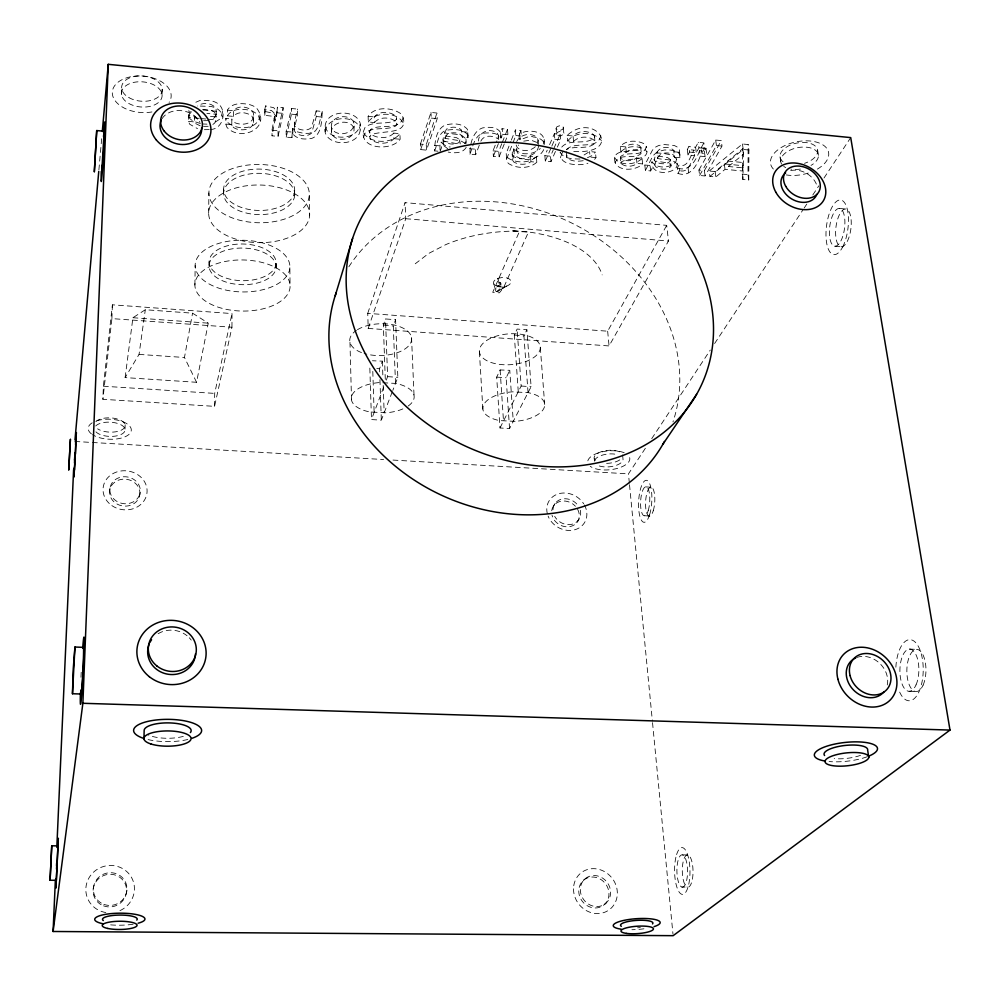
<?xml version="1.0" encoding="UTF-8"?>
<svg xmlns="http://www.w3.org/2000/svg" width="1000" height="1000" viewBox="0 0 1000 1000"><rect width="100%" height="100%" fill="white"/><g stroke="black" fill="none" stroke-linecap="round" stroke-linejoin="round"><path stroke-width="0.75" stroke-dasharray="5 3.75" d="M231.788 124.625L231.812 118.975L225.825 118.4L225.787 124.062L226.887 127.25C240.175 142.175 271.962 128.438 256.762 108.3A15.575 9.613 2 0 0 248.512 104.375C241.262 102.963 231.625 103 227.375 110.162L227.35 115.838L233.388 116.412C237.7 111 246.762 112.1 251.75 115.975L253.512 118.9L253.575 122.438L252.1 125.875C248.45 130.113 242.338 130.412 237.25 129.188A8.475 5.188 2 0 1 231.788 124.625L225.787 124.062M231.962 327.238L232.013 313.575L112.4 304.812L103.375 386.213L102.888 399.3L214.562 406.35L231.962 327.238L111.9 318.612L102.888 399.3M233.388 116.412L233.412 110.738C237.7 105.312 246.775 106.412 251.737 110.3L253.5 113.238L253.575 122.438M748.75 180.025L748 174.638L748.15 144.537L742.475 143.988L709.212 171.012L709.9 176.412L715.825 176.962L725.025 169.35L743.088 171.038L742.85 179.475L748.75 180.025L748.913 150.013L748.15 144.537M210.387 129.512C222.537 129.275 226.95 112.688 219.375 104.738A15.35 9.463 3 0 0 211.075 100.787L200.338 100.337L192.438 103.7M223.612 193.325L223.637 189.125M459.938 139.787L458.913 142.613C453.95 145.137 446.325 144.55 443 139.725L443.663 135.662L456.463 137.613L459.938 139.787L460.175 143.938M212.862 124.462L214.662 123.075L215.938 120.162L216.038 114.288L206.912 113.425M210.487 116.388L216.5 116.95L216.038 108.488C212.162 102.837 202.85 101.888 197.587 106.013M214.562 406.35L214.675 393.4L232.013 313.575M208.663 213.188L208.888 192.925M209.062 265.887L209.1 261.85M194.9 285.038L195.175 265.562M200.225 125.825L195.538 123.525L194.513 121.938L194.6 116.275L188.512 115.7L188.425 121.375L189.7 124.25L197.512 128.637M199.225 118.375L188.562 117.375L188.888 110.225M447.7 148.725L443.3 145.275L443.963 141.225L459.113 144.113M162.037 94.4L162.188 88.575M743.2 167.887L742.463 162.463L742.825 148.688L727.725 161.075L728.438 166.5L743.2 167.887L743.575 154.15L742.825 148.688M742.85 179.475L742.35 165.625L724.312 163.925L715.138 171.562L709.212 171.012M125.025 429.075L125.15 424.8M111.9 318.612L112.4 304.812M121.538 94.675L121.75 88.85M465.637 143.537L460.712 140.85L444.975 138.363L444.663 132.8C451.4 134.675 461.337 132.775 465.975 139.137L465.863 141.812L464.663 143.525M583.2 160.7C577.75 161.525 570.638 161.838 566.8 157.188L566.9 155.162M331.413 127.713C329.412 113 357.925 112.825 353.988 128.3C355.387 140.162 335.588 143.387 331.55 133.325L331.413 127.713C335.438 137.812 355.262 134.562 353.825 122.688M331.55 133.325C329.913 121.325 350.075 118.075 353.988 128.3M222.712 111.325L220.512 118.663L213.562 123.175M544.175 139.45L544.625 144.975C544.012 139.537 538 137.325 533.237 136.975C527.85 133.713 517 145.5 519.45 134.137C527.35 128.363 548.075 130.812 543.263 144.1M259.988 114.8C259.1 130.425 235.438 130.875 226.912 121.613L225.825 118.4M98.9 169.862L101.788 137.262M620.363 158.012L620.475 156.662C627.312 150.425 644.188 158.188 646.263 146.287L644.575 144.012C637.263 140.075 626.163 139.725 620.337 146.412L620.9 151.9L626.325 152.413C629.825 148.763 635.975 149.213 640.25 151.175L641.062 153.663C633.975 159.887 619.35 152.262 615.112 162.7C619.263 171.925 636.263 170.538 642.625 163.912L642.025 158.463L636.425 157.938C632.275 161.688 624.475 161.688 620.363 158.012L620.925 163.475C625.05 167.138 632.85 167.138 637 163.4L642.625 163.912M620.925 163.475L621.038 162.138C628.862 156.537 651.7 163.038 646.263 146.287M573.763 151.5C625.35 154.438 594.663 110.363 567.125 135.425L567.625 140.963L573.562 141.525L573.062 136C578.162 130.275 589.475 130.05 594.587 135.738L594.388 137.787C585.288 146.062 568.075 137.213 560.55 148.65M594.587 135.738L594.925 143.312C587.425 150.1 575.35 145.35 566.475 149.438M512.1 154.588L513.375 156.512C518.45 159.475 525.65 159.762 530.525 156.213L536.388 156.75L536.825 162.237L530.95 161.7C526.062 165.238 518.862 164.963 513.775 162L512.5 160.075C512.125 150.475 511.075 146.163 520.25 153.125C527.15 154.738 535.075 153.537 540.312 148.488M512.5 160.075L514.138 154.4L513.725 148.887M620.337 146.412L625.75 146.925C629.237 143.262 635.388 143.713 639.663 145.675L640.462 148.175C632.925 154.262 610.962 146.463 615.112 162.7M556.05 128.625L556.812 126.862L559.325 125.8L563.1 126.7L563.95 133.988L560.75 135.887L557 135L556.05 128.625L557.475 130.062L560.275 130.338L562.8 129.275L563.575 127.513M556.525 134.188L557.288 132.425L559.812 131.375L562.612 131.637L564.062 133.075M363.188 132.062L365.125 127.212C373.888 120.538 386.125 125.213 395.513 120.363L396.562 118.825L396.438 116.7C391 111.263 379.288 110.55 374.312 116.95L374.513 122.575L368.312 121.988L368.125 116.363C374.975 105.775 392.725 107.287 401.725 114.362C411.962 136.2 381.737 129.45 370.925 135.013L369.837 136.713L370.062 138.812C376.175 144.375 388.225 144.975 394.012 138.675L393.787 133.1L399.913 133.675L400.15 139.25C392.212 150.838 361.35 150 363.188 132.062C369.162 143.95 392.188 144.325 399.913 133.675M363.363 137.65L365.3 132.812C374.087 126.15 386.337 130.812 395.75 125.975L396.8 124.438L396.562 118.825M109.675 490.475L109.987 488.088M125.113 377.6L132.925 317.725L145.312 309.738L192.55 313.175L208.275 323.15L196.562 382.287L125.113 377.6L139.05 354.4L145.312 309.738M325.15 126.125C326.737 107.225 364.75 109.2 360.238 129.875C358.288 148.412 320.825 146.588 325.15 126.125C328.15 141.725 358.425 140.55 360.062 124.275M325.275 131.738C326.55 115.213 357.575 114.05 360.238 129.875M444.975 138.363L446.825 134.688C451.2 131.938 458.013 132.025 461.887 135.638L462.312 137.162L467.925 137.7L467.463 129.4C462.3 123.075 452.575 123.112 445.262 125.087C436.012 129.025 434.775 142.2 434.575 150.887L438.713 151.275M467.925 137.7L467.775 130.725M496.838 291.712L504.725 286.65C498.963 291.812 492.762 294.675 497.038 286.075L498.713 285.912L500.575 283.875L497.75 278.312M403.175 117.75C398.975 131.263 380.337 123.188 370.725 129.425L369.65 131.125L369.837 136.713M498.025 138.05L498.413 135.4L497.312 133.188C490.325 127.625 478.862 131.438 478.4 141.05M188.562 117.375L190.637 111.237M139.812 494.7A15.213 13.462 7.7 0 0 118.787 480.05A15.213 13.462 7.7 0 0 115.612 503.15A15.213 13.462 7.7 0 0 139.812 494.7L140.2 492.325A15.25 13.487 7.7 0 0 119.113 477.65A15.25 13.487 7.7 0 0 115.938 500.788A15.25 13.487 7.7 0 0 140.2 492.325M216.038 114.288L214.713 117.413L212.025 119.513M670.55 159.625L670.3 161.062C666.6 165.125 659.575 164.15 655.312 161.488L654.137 159.588L655.438 155.675L667.537 157.537L670.55 159.625L670.938 166.5C667.225 170.55 660.2 169.587 655.925 166.938L654.75 165.037L654.137 159.588M538.538 145.75C537.987 155.438 524.3 159.175 517.663 153.1L516.525 150.375L518.475 145.013M196.562 382.287L184.462 357.488L192.55 313.175M654.75 165.037L656.062 161.137L668.175 162.987L671.188 165.075M93.225 888.775L93.525 887.237M537.413 143.55L538.088 140.213L537.062 137.463C531.15 132.1 520.062 134.262 516.7 141.588M264.762 109.65L265.538 105.925L273.688 107.688L276.413 110.938L276.588 116.613L277.375 107.15L283.137 107.7L283.188 113.375L278.062 136.375L272.038 135.812L272 130.2L275.012 113.737L271.388 110.45L264.762 109.65L264.788 115.325L271.413 116.112L275.062 119.4L272.038 135.812M676.5 159L675.962 161.575C670.7 168.312 657.062 169.275 652.087 161.812C650.525 174.887 670.875 175.05 676.612 167.013C681.4 154.1 665.1 153.613 656.875 152.912L657.487 158.387C663.562 160.263 673.35 158.162 677.15 164.45M264.788 115.325L265.538 105.925M276.588 116.613L277.375 107.15M278.062 136.375L278.012 130.762L283.137 107.7M292.8 128.325L292.875 133.938L291.863 137.65L286.212 137.125L286.15 131.525L291.413 108.5L297.5 109.087L297.575 114.75L294.438 128.162L294.475 130.875L295.95 133.125C300.425 136.075 307.488 137.012 311.663 133.062L316.325 116.525L316.212 110.875L322.275 111.463C321.613 120.463 322.013 134.913 311.663 138.425C305.375 139.55 297.113 139.562 292.875 133.938L292.663 128.312L296.75 131.713L303.675 133.375L309.2 133.325L315.425 130.95L318.55 126.225L322.275 111.463M286.212 137.125L291.475 114.162L291.413 108.5M291.863 137.65L292.663 128.312M316.212 110.875L311.562 127.45C307.413 131.412 300.338 130.475 295.875 127.513L294.4 125.262L294.363 122.537L297.5 109.087M536.825 162.237C529.513 168.912 517.1 168.787 508.862 163.762A12.938 7.688 -5.2 0 1 506.6 159.025L506.2 153.525L510.75 141.537M126.45 892.3L126.838 890.788M506.6 159.025L515.812 135.538L515.4 129.975L520.938 130.5L521.35 136.062L519.875 139.688M656.875 152.912C659.2 146.425 669.275 145.9 673.675 150.287L674.488 157.225L679.837 157.725L679.5 149.637L677.75 147.287L674.3 145.488L663.725 144.488L658.688 145.512L654.775 147.487L652.375 150.275L644.8 165L645.4 170.438L650.65 170.925L652.7 167.262M679.837 157.725L679.5 149.637M420.425 144.062L430.975 112.45L436.925 113.025L437.225 118.65L426.525 150.137L420.688 149.6L420.425 144.062L426.25 144.6L436.925 113.025M420.688 149.6L431.262 118.075L430.975 112.45M367.738 313.363L405.062 202.65L666.7 225.35L668.475 241.038L609.062 345.938L368.212 328.425L367.738 313.363L607.663 331.2L666.7 225.35M368.212 328.425L405.75 218.7L405.062 202.65M434.575 150.887C437.875 143.675 437.762 131.15 447.962 130.013C454.688 129.162 463.275 129.075 467.8 134.975L468.125 136.3M440.012 150.013C439.588 134.375 442.4 147.625 450.238 146.95M444.663 132.8L446.512 129.1C450.887 126.35 457.7 126.438 461.55 130.062L462.312 137.162M440.087 151.4L441.562 147.587L441.125 142.037M385.288 379.387L383.35 325.025L385.5 318.95L395.588 319.7L397.837 377.325L392.8 390.412M395.5 383.4L393.3 326L395.588 319.7M379.663 371.887L379.562 368.762L382.35 361.15L372.45 360.75M479.275 145.238L475.688 154.7L469.925 154.162C469.8 144.963 472.5 131.25 482.6 127.912C488.525 126.912 496.838 126.512 500.475 132.325C500.35 145.262 503.387 132.287 502.038 128.688L507.525 129.213L507.925 134.787L504.8 142.625M469.925 154.162C473.088 146.35 474.675 133.625 485.375 133C490.675 132.838 497.812 132.613 500.863 137.887M392.262 391.812L381.325 420.175L371.475 419.562L384.862 383.913M386.275 380.15L387.6 376.637L385.5 318.95M475.688 154.7L475.337 149.188L476.362 146.475M504.275 143.938L499.125 156.875L493.387 156.337L493.025 150.838L496.912 140.887M501 137.9L500.6 132.338L502.038 128.688M493.387 156.337L498.413 143.588M499.125 156.875L498.75 151.363L501.788 143.675M502.312 142.363L507.525 129.213M511.325 140.087L515.4 129.975M520.938 130.5L519.45 134.137L519.975 139.7M253.575 116.788L252.087 120.225C248.45 124.475 242.35 124.787 237.262 123.55A8.462 5.2 2 0 1 231.812 118.975M555.45 151.475L550.962 161.675L545.3 161.15L544.85 155.675L547.225 150.175M549.6 144.688L554.362 133.713L560.112 134.262L560.588 139.8L557.175 147.562M545.3 161.15L551.263 147.463M551.85 146.1L554.837 139.25L554.362 133.713M550.962 161.675L550.513 156.2L553.25 149.938M553.837 148.575L560.112 134.262M518.275 391.75L514.288 335L517.112 329.062L526.912 329.787L531.1 386.7L509.562 428.575L499.988 427.975L496.688 377.125L500.125 369.95L509.775 370.325L513.263 421.388M528.05 392.638L523.925 335.95L526.912 329.787M509.562 428.575L506.138 377.775L509.775 370.325M499.988 427.975L521.163 386.037L517.112 329.062M368.312 121.988C375.275 111.2 397.863 111.688 403.425 123.362M645.4 170.438L652.987 155.762L657.163 151.888L664.362 149.975L670.163 150.025L674.95 150.975L678.413 152.762L680.163 155.113M650.65 170.925L650.05 165.487L651.963 161.8M657.487 158.387C659.85 151.912 669.9 151.387 674.325 155.75L674.488 157.225M705.975 148.25L706.663 153.713L701.862 153.262L701.175 147.787L705.975 148.25L704.362 151.137L699.575 150.688L700.263 156.15C696.8 165.75 689.938 177.775 677.962 173.438L677.325 168.012L678.875 165.138C688.225 168.287 690.25 155.7 694.013 150.15L687.3 149.512L687.962 154.975L694.7 155.625L694.013 150.15M687.3 149.512L688.875 146.6L695.6 147.25L698.288 142.325L703.888 142.863L704.575 148.35L701.862 153.262M543.713 149.613C538.925 160.075 521.862 162.975 514.263 154.412L513.862 148.9M677.962 173.438L679.525 170.562L678.875 165.138M687.962 154.975L689.538 152.088L688.875 146.6M694.7 155.625C690.913 161.175 688.863 173.713 679.525 170.562M689.538 152.088L696.287 152.725L698.975 147.812L698.288 142.325M699.575 150.688C696.125 160.275 689.312 172.375 677.325 168.012M701.175 147.787L703.888 142.863M700.263 156.15L705.062 156.6L706.663 153.713M698.938 170.05L715.7 140.037L721.287 140.588L722.013 146.075L705.088 175.975L699.613 175.463L698.938 170.05L704.4 170.562L721.287 140.588M699.613 175.463L716.425 145.538L715.7 140.037M553.675 505.763L555.025 503.537M480.812 141.188C483.6 134.863 492.85 135.15 497.7 138.75M577.312 521.975L578.713 519.775M629.362 483.188L628.462 473.862L645.688 447.788M651.725 438.663L710.3 350.037M714.613 343.525L803.337 209.288M804.2 207.987L806.787 204.075M812.812 194.95L818.838 185.825M824.013 178L850.713 137.6M567.625 140.963C575.025 131.387 594.087 130.887 601.388 140.588M466.2 147.35C462.725 153.525 454.288 153.287 448.2 152.075M227.35 115.838C231.625 108.675 241.25 108.663 248.512 110.062A15.6 9.588 1.9 0 1 256.788 113.975L258.512 115.938L260.012 120.463M563.088 151.412C553.962 164.762 579.712 166.588 587.925 163.225M584.087 154.987L589.575 151.562L595.438 152.113L592.312 155.425L587.413 157.75M594.625 159.362L595.975 157.6L595.438 152.113M566.425 149.675C575.062 140.2 598.35 151.188 600.85 135.062M374.513 122.575C379.513 116.2 391.213 116.888 396.675 122.325L396.8 124.438M393.787 133.1C388.025 139.412 375.962 138.8 369.875 133.225L369.65 131.125M620.9 151.9C626.75 145.238 637.85 145.588 645.175 149.512L646.875 151.775M573.562 141.525C578.688 135.825 589.987 135.6 595.112 141.263M642.025 158.463C635.7 165.113 618.675 166.475 614.562 157.238M583.4 880.387L584.95 878.925M536.388 156.75C529.1 163.438 516.688 163.312 508.462 158.287A12.912 7.7 -5.2 0 1 506.2 153.525M604.425 904.525L606.038 903.112M728.438 166.5L743.575 154.15M709.9 176.412L743.225 149.462L748.913 150.013M415.238 263.775L428.7 253.438L445.812 244.6A105.275 56.2 -4.3 0 1 510.575 231.188L528.488 232A111.788 59.6 -4.1 0 1 602.15 274.875M535.35 146.713C530.6 151.15 522.238 152.062 517.25 147.587L516.112 144.863L516.525 150.375M506.812 286.05L497.475 291.275C501.188 288.337 503.65 277.438 495.8 285.312L503.713 287.438L528.488 232L511.15 230.538L519.45 231.462L492.725 292.312L499.4 292.838L503.713 287.438L502.625 287.475M496.575 287.013L498.713 285.912M523.737 141.15L530.938 140.1L536.65 142.35M497.7 278.438L502.088 277.512A8.8 4.725 -4.3 0 1 510.588 283.312A8.8 4.725 -4.3 0 1 496.788 286.225A8.8 4.725 -4.3 0 1 497.7 278.438L499.275 282.987L500.575 283.875M200.263 106.05L211.012 106.487A15.375 9.438 2.9 0 1 219.338 110.425L221.088 112.413L222.662 117M209.237 129.613L204.375 129.688M580.087 159.012C573.3 158.912 563.888 159.125 560.15 152.35L560.625 157.838M202.65 109.362L210.925 110.15L214.05 111.838L215.987 114.175L216.5 116.95M203.575 120.712L208.212 120.65M203.5 126.363L208.15 126.3M383.35 325.025L393.3 326M514.288 335L523.925 335.95M681.862 887.062A16.163 5.325 89.3 0 0 687.013 864.388A16.163 5.325 89.3 0 0 677.812 861.5A16.163 5.325 89.3 0 0 681.862 887.062L687.3 887.125A16.15 5.362 89.2 0 0 692.475 864.475A16.15 5.362 89.2 0 0 683.2 861.575A16.15 5.362 89.2 0 0 687.3 887.125M265.562 111.6L273.725 113.362L276.45 116.6M682.513 854.875L687.938 854.963M909.1 691.3L916.112 691.55M909.463 649.087L916.462 649.375M203.175 124L206.988 124.15M644.837 515.75L649.825 516.025M645.475 486.875L650.462 487.163M74.85 441.463L383.625 459.525M392.987 460.075L628.462 473.862M103.375 386.213L214.675 393.4M376.788 368.575L379.562 368.762M496.688 377.125L506.138 377.775M139.05 354.4L184.462 357.488M387.6 376.637L397.837 377.325M521.163 386.037L531.1 386.7M132.925 317.725L208.275 323.15M405.75 218.7L668.475 241.038M834.837 246.2L841.125 246.75M839.3 208.438L845.612 209M200.75 118.525L206.838 119.1M208.363 119.237L215.975 119.95M394.012 138.675L400.15 139.25M595.975 157.6L590.087 157.05L589.575 151.562M188.425 121.375L194.513 121.938M272 130.2L278.012 130.762M286.15 131.525L291.8 132.05M434.288 145.35L439.787 145.863M469.575 148.65L475.337 149.188M493.025 150.838L498.75 151.363M544.85 155.675L550.513 156.2M644.8 165L650.05 165.487M742.125 174.088L748 174.638M698.975 147.812L704.575 148.35M368.125 116.363L374.312 116.95M567.125 135.425L573.062 136M277.425 112.825L283.188 113.375M291.475 114.162L297.575 114.75M316.325 116.525L322.4 117.112M502.425 134.262L507.925 134.787M515.812 135.538L521.35 136.062M554.837 139.25L560.588 139.8M461.975 131.6L467.587 132.125M679.188 152.262L673.838 151.75L673.675 150.287M227.375 110.162L233.412 110.738M203.05 110L216.55 111.275M727.725 161.075L742.463 162.463M188.663 111.7L191.7 111.988M431.262 118.075L437.225 118.65M716.425 145.538L722.013 146.075M200.387 123.5L192.987 121.1L189.8 118.588L188.512 115.7M197.587 119.188L194.6 116.275M493.85 284.025L495.637 290.363M817.7 150.7L818.425 155.312M780.025 156.825L780.7 161.425M742.475 143.988L743.225 149.462M742.638 148.663L743.388 154.137M742.35 165.625L743.088 171.038M724.312 163.925L725.025 169.35M715.138 171.562L715.825 176.962M704.362 151.137L705.062 156.6M704.4 170.562L705.088 175.975M695.6 147.25L696.287 152.725M688.05 167.838L688.713 173.25M640.625 146.838L641.225 152.325M636.425 157.938L637 163.4M625.75 146.925L626.325 152.413M629.513 484.738L652.375 721.087M652.525 722.65L672.975 934.125M622.6 454.9L622.95 458.512A14.363 6.438 -5.4 0 1 614.288 465.95A14.363 6.438 -5.4 0 1 597.487 465.238M607.663 331.2L609.062 345.938M594.263 458.787L594.475 461.188M566.325 151.7L566.8 157.188M538.088 140.213L538.425 144.362M530.525 156.213L530.95 161.7M540.288 347.125A30.55 15.438 -4.2 0 1 495.4 363.675A30.55 15.438 -4.2 0 1 493.775 336.987A30.55 15.438 -4.2 0 1 540.288 347.125L544.688 404.462M498.413 135.4L498.7 139.562M500.125 369.95L503.488 421.037M479.387 351.85L482.863 409.15M465.975 139.137L466.225 143.3M443 139.725L443.3 145.275M426.25 144.6L426.525 150.137M411.538 337.475L414.038 395.513M382.35 361.15L382.938 377.863M383.2 385.462L384.162 412.825M379.938 379.675L381.325 420.175M372.8 371.4L374.137 412.463M369.837 368.1L371.475 419.562M349.975 342.287L351.525 400.3M309.275 195.688A50.237 29.15 1.1 0 1 231.912 217.775A50.237 29.15 1.1 0 1 236.137 167.4A50.237 29.15 1.1 0 1 309.275 195.688L309.613 215.85A50.512 28.825 1 0 1 231.812 237.75A50.512 28.825 1 0 1 236.075 187.925A50.512 28.825 1 0 1 309.613 215.85M294.363 122.537L294.475 130.875M294.65 191.1A35.525 20.675 1.1 0 1 240.125 206.988A35.525 20.675 1.1 0 1 242.7 171.225A35.525 20.675 1.1 0 1 294.65 191.1L294.7 195.287A35.562 20.638 1.1 0 1 240.125 211.137A35.562 20.638 1.1 0 1 242.688 175.463A35.562 20.638 1.1 0 1 294.7 195.287M289.862 267.762A47.375 25.85 1.1 0 1 217.25 287.613A47.375 25.85 1.1 0 1 220.487 242.9A47.375 25.85 1.1 0 1 289.862 267.762L290.075 287.125A47.613 25.55 1 0 1 217.087 306.8A47.613 25.55 1 0 1 220.35 262.613A47.613 25.55 1 0 1 290.075 287.125M275.087 116.013L275.138 121.662M276.075 263.425A33.5 18.35 1.1 0 1 224.9 277.688A33.5 18.35 1.1 0 1 226.812 245.95A33.5 18.35 1.1 0 1 276.075 263.425L276.112 267.438A33.537 18.3 1.1 0 1 224.875 281.675A33.537 18.3 1.1 0 1 226.8 250.012A33.537 18.3 1.1 0 1 276.112 267.438M80.975 677.25A33.875 0.95 -87.1 0 1 81.25 671.475M584.375 504.913A20.8 17.913 31.4 0 1 575.288 529.612A20.8 17.913 31.4 0 1 548.1 516.087M547.325 513.663A20.8 17.913 31.4 0 1 558.962 493.675A20.8 17.913 31.4 0 1 583.713 503.8M105.825 912.537A24.388 23.613 -18.4 0 1 88.912 878.012A24.388 23.613 -18.4 0 1 128.225 872.987A24.388 23.613 -18.4 0 1 119.612 910.775M895.863 667.2A30.55 13.725 -89.2 0 1 914.712 641.675A30.55 13.725 -89.2 0 1 920.387 688.213A30.55 13.725 -89.2 0 1 898.562 689.312M348.85 266.788A180.575 150.875 25.5 0 1 569.575 222A180.575 150.875 25.5 0 1 672.962 421.925M781.612 164.1A19.137 10.775 -11.3 0 1 791.712 149.4A19.137 10.775 -11.3 0 1 815.763 150.475A19.137 10.775 -11.3 0 1 811 165.413M800.413 169.062A19.137 10.775 -11.3 0 1 790.938 169.15M785.75 167.587A19.137 10.775 -11.3 0 1 783.725 166.375M594.538 460.712A14.363 6.438 -5.4 0 1 603.188 454.888A14.363 6.438 -5.4 0 1 617.45 454.637M95.7 425.975A15.35 7.113 2.5 0 1 119.288 424.025A15.35 7.113 2.5 0 1 118.912 435.312A15.35 7.113 2.5 0 1 95.512 431.425M96.925 420.75A21.575 10.012 2.5 0 1 127.062 423.85A21.575 10.012 2.5 0 1 122.625 437.7A21.575 10.012 2.5 0 1 92.463 434.637M91.412 433.888A21.575 10.012 2.5 0 1 92.85 422.438M629.663 457.6A21.137 9.463 -5.4 0 1 615.188 468.925A21.137 9.463 -5.4 0 1 590.2 466.25M587.837 460.838A21.137 9.463 -5.4 0 1 602.288 451.812A21.137 9.463 -5.4 0 1 624.312 452.788M773.35 169.025A29.55 16.637 -11.3 0 1 785.487 145.287A29.55 16.637 -11.3 0 1 824.312 145.863A29.55 16.637 -11.3 0 1 816.363 169.662M808.275 173.05A29.55 16.637 -11.3 0 1 786.325 174.938M151.925 111.95A29.5 18.225 4.8 0 1 112.475 94.775A29.5 18.225 4.8 0 1 145.65 76.375A29.5 18.225 4.8 0 1 169.112 102.413M783.05 161.775A19.112 10.8 -11.4 0 1 790.037 145.188A19.112 10.8 -11.4 0 1 816.25 147.1A19.112 10.8 -11.4 0 1 804.513 163.337M95.862 421.675A15.325 7.138 2.5 0 1 118.35 419.325A15.325 7.138 2.5 0 1 121.037 430.288A15.325 7.138 2.5 0 1 97.625 428.837M619.763 459.9A14.35 6.45 -5.4 0 1 603.05 463.212M595.262 460.337A14.35 6.45 -5.4 0 1 602.875 451.25A14.35 6.45 -5.4 0 1 621.638 453.338M408.188 406A31.438 15.275 -1.9 0 0 395.7 383.425L379.4 382.562A31.438 15.275 -1.9 0 0 351.675 396.138A31.438 15.275 -1.9 0 0 370.15 412L386 412.8A31.438 15.275 -1.9 0 0 403.55 408.612M357.45 329.7A30.975 15.9 -1.8 0 1 399.913 326.725A30.975 15.9 -1.8 0 1 405.95 348.275A30.975 15.9 -1.8 0 1 364.1 353.462M361.488 352.575A30.975 15.9 -1.8 0 1 356.413 330.363M183.3 736.35A23.512 7.7 0.1 0 1 147.587 734.575M187.787 739.488A34.025 11.15 0.1 0 1 146.875 739.3M860.5 755.337A21.95 6.525 -6.2 0 1 834.225 758.625M867 756.812A31.762 9.438 -6.2 0 1 829.1 761.55M133.088 924.225A25.137 6.025 -0.4 0 1 108.212 924.613M643.925 928.8A23.512 5.412 -3.9 0 1 631.925 929.712M640.362 927.55A16.25 3.738 -3.9 0 1 637.575 927.812M856.963 657.4A22.538 18.688 44.6 0 1 879.3 662.975A22.538 18.688 44.6 0 1 887.262 684.95M158.112 633.725A23.963 22.175 8.3 0 1 187.062 635.75M189.3 637.8A23.963 22.175 8.3 0 1 191.238 640.113M162.05 118.7A21.037 16.762 12.8 0 1 181.213 110.65A21.037 16.762 12.8 0 1 199.95 122.287M790.675 170.625A19.438 14.8 30.6 0 1 817.125 186.3M580.288 510.262A14.375 12.375 31.4 0 1 571.862 524.275A14.375 12.375 31.4 0 1 554.675 516.337M552.987 509.663A14.375 12.375 31.4 0 1 562.975 498.888A14.375 12.375 31.4 0 1 578.35 505.962M577.575 509.212A14.338 12.35 31.4 0 1 570.462 526.462A14.338 12.35 31.4 0 1 552.025 515.262M551.725 510.775A14.338 12.35 31.4 0 1 561.038 501.225A14.338 12.35 31.4 0 1 575.438 506.262M515.062 421.362L499.637 420.588A31 14.825 -4.1 0 1 483.525 405.087A31 14.825 -4.1 0 1 512.4 391.825L528.237 392.663A31 14.825 -4.1 0 1 543.938 408.2A31 14.825 -4.1 0 1 515.062 421.362M111.85 505.575A22.075 19.525 7.7 0 0 146.938 493.275A22.075 19.525 7.7 0 0 116.388 472.075A22.075 19.525 7.7 0 0 111.85 505.575M573.513 888.787A23.238 21.1 52.4 0 0 606.188 911.625A23.238 21.1 52.4 0 0 606.587 872.925A23.238 21.1 52.4 0 0 573.513 888.787M842.675 246.962A27.525 10.788 -82.8 0 0 843 201.012A27.525 10.788 -82.8 0 0 825.975 233.925A27.525 10.788 -82.8 0 0 842.675 246.962M675.9 857.212A23.4 7.7 89.3 0 0 681.725 894.262A23.4 7.7 89.3 0 0 689.212 861.55A23.4 7.7 89.3 0 0 675.9 857.212M649.65 514.55A21.025 6.562 -86.8 0 0 647.325 480.575A21.025 6.562 -86.8 0 0 638.7 508.787A21.025 6.562 -86.8 0 0 649.65 514.55M128.663 103.387A20.387 12.6 4.8 0 0 161.8 97.675A20.387 12.6 4.8 0 0 134.863 82.188A20.387 12.6 4.8 0 0 128.663 103.387M128.863 97.587A20.35 12.625 4.9 0 0 161.938 91.862A20.35 12.625 4.9 0 0 135.05 76.325A20.35 12.625 4.9 0 0 128.863 97.587M916.038 684.875A21.113 9.488 -89.2 0 0 911.925 649.725A21.113 9.488 -89.2 0 0 900.2 675.987A21.113 9.488 -89.2 0 0 916.038 684.875M923.1 685.125A21.088 9.55 -89.2 0 0 918.938 650A21.088 9.55 -89.2 0 0 907.15 676.237A21.088 9.55 -89.2 0 0 923.1 685.125M840.875 240.963A19.025 7.45 -82.8 0 0 841.162 209.175A19.025 7.45 -82.8 0 0 829.375 231.838A19.025 7.45 -82.8 0 0 840.875 240.963M847.212 241.513A19.013 7.512 -82.8 0 0 847.487 209.75A19.013 7.512 -82.8 0 0 835.612 232.387A19.013 7.512 -82.8 0 0 847.212 241.513M653.25 510.763A14.512 4.562 -86.7 0 0 651.65 487.275A14.512 4.562 -86.7 0 0 645.638 506.7A14.512 4.562 -86.7 0 0 653.25 510.763M648.238 510.487A14.525 4.537 -86.8 0 0 646.65 486.987A14.525 4.537 -86.8 0 0 640.675 506.438A14.525 4.537 -86.8 0 0 648.238 510.487M103.525 905.85A16.8 16.275 -18.7 0 0 126.425 888.05A16.8 16.275 -18.7 0 0 99.55 877.913A16.8 16.275 -18.7 0 0 103.525 905.85M103.85 904.35A16.85 16.312 -18.4 0 0 126.812 886.525A16.85 16.312 -18.4 0 0 99.862 876.35A16.85 16.312 -18.4 0 0 103.85 904.35M580.312 889.425A16.05 14.575 52.4 0 0 602.875 905.225A16.05 14.575 52.4 0 0 603.188 878.5A16.05 14.575 52.4 0 0 580.312 889.425M578.763 890.863A16.012 14.55 52.5 0 0 601.263 906.637A16.012 14.55 52.5 0 0 601.587 879.963A16.012 14.55 52.5 0 0 578.763 890.863"/><path stroke-width="1.5" d="M74.325 468.413L74.375 470.163L75.287 458.075M143.95 738.737L144.15 730.75A23.512 7.7 0.1 0 1 170.387 722.938A23.512 7.7 0.1 0 1 190.387 732.575M55.987 878.8L55.963 888.075L58.325 838.225L57.538 847.412M101.8 165.387L101.737 172.35L104.162 131.237L96.725 130.562L94.338 171.7L96.725 130.562M74.138 468.188L74 477.038L76.363 432.55L75.512 442.312M53.087 931.488L82.875 703.288L108.25 64.325L850.713 137.6L950 730.075L673.138 935.675L53.087 931.488L55.375 879.987M56.825 847.212L73.612 469.55M74.5 463.05L74.662 459.438M56.525 869.175L56.875 861.825M74.5 460.087L75 452.863M75.512 454.038L76 439.412L75.525 444.5M56.537 865.588L56.662 863M74.713 455.838L74.875 452.975M57.638 849.112L57.962 845.888L51.75 845.788L50.075 880.25L56.325 880.325L57.962 845.888M74.987 439.9L98.763 171.412M102.338 131.062L108.25 64.325M103.5 136.525L104.162 131.237M50.075 880.25L51.75 845.788M335.238 295.663L352.6 238.487M83.45 647.35L74.938 647.038L73.238 668.938L72.475 693.737L81 694.013M72.475 693.737L74.938 647.038M662.987 444.1L696.562 394.412A189.513 155.5 25.5 0 0 513.212 142.537A189.513 155.5 25.5 0 0 379.725 376.75A189.513 155.5 25.5 0 0 696.562 394.412M82.875 703.288L950 730.075M56.325 880.325L56.225 878.825M868.75 757.525A21.988 6.45 -6.2 0 0 837 754.538A21.988 6.45 -6.2 0 0 834.987 765.962A21.988 6.45 -6.2 0 0 868.75 757.525L867.663 750.1A21.95 6.525 -6.2 0 0 843.95 745.588A21.95 6.525 -6.2 0 0 824.6 755.525M103.525 132.513A29.85 0.712 -86.7 0 1 104.7 130.025A29.85 0.712 -86.7 0 1 102.212 173.212A29.85 0.712 -86.7 0 1 101.287 171.363M82.688 648.088A33.875 0.95 -87.1 0 1 84.125 646.575A33.875 0.95 -87.1 0 1 81.625 695.425A33.875 0.95 -87.1 0 1 80.4 692.775M664.45 441.45A180.575 150.875 25.5 0 1 443.275 496.025A180.575 150.875 25.5 0 1 336.2 292.787M83.263 647.837A23.4 0.65 -87.1 0 1 82.65 675.188A23.4 0.65 -87.1 0 1 80.887 690.025M144.2 738.55A34.025 11.15 0.1 0 1 143.1 722.738A34.025 11.15 0.1 0 1 191.4 722.55A34.025 11.15 0.1 0 1 191.775 738.363M825.175 761.062A31.762 9.438 -6.2 0 1 822.475 747.812A31.762 9.438 -6.2 0 1 867.562 742.788A31.762 9.438 -6.2 0 1 868.475 756.25M103.3 920.588A17.375 4.162 -0.4 0 1 119.237 915.075A17.375 4.162 -0.4 0 1 136.762 920.088M102.875 923.75A25.137 6.025 -0.4 0 1 101.363 915.238A25.137 6.025 -0.4 0 1 136.988 914.688A25.137 6.025 -0.4 0 1 138.112 923.213M621.175 929.163A23.512 5.412 -3.9 0 1 619.225 921.612A23.512 5.412 -3.9 0 1 652.438 919.062A23.512 5.412 -3.9 0 1 654.05 926.637M621.337 926.312A16.25 3.738 -3.9 0 1 635.825 920.45A16.25 3.738 -3.9 0 1 652.537 923.913M884.1 691.65A22.538 18.688 44.6 0 1 852.1 688.45A22.538 18.688 44.6 0 1 855.8 657.862M195.475 653.863A23.963 22.175 8.3 0 1 166.462 673.938A23.963 22.175 8.3 0 1 149.4 643.562M150.037 642.25A23.963 22.175 8.3 0 1 151.575 639.75M201.612 127.75A21.037 16.762 12.8 0 1 178 144.062A21.037 16.762 12.8 0 1 161.337 120M816.862 194.35A19.438 14.8 30.6 0 1 790.288 198.05A19.438 14.8 30.6 0 1 785.662 172.913M70.412 439.387L68.737 469.85L70.412 439.387M837.9 679.163A32.612 27.05 44.6 0 0 887.975 702A32.612 27.05 44.6 0 0 874.938 650.288A32.612 27.05 44.6 0 0 837.9 679.163M149.262 676.65A34.675 32.088 8.3 0 0 205.6 658.737A34.675 32.088 8.3 0 0 159.65 622.038A34.675 32.088 8.3 0 0 149.262 676.65M156.113 139.713A30.45 24.262 12.8 0 0 208.162 140.113A30.45 24.262 12.8 0 0 178.1 103.012A30.45 24.262 12.8 0 0 156.113 139.713M775.913 192.338A28.125 21.412 30.6 0 0 821.9 202.838A28.125 21.412 30.6 0 0 799.925 163.775A28.125 21.412 30.6 0 0 775.913 192.338M150.912 743.975A23.55 7.625 0 0 0 190.275 740.525A23.55 7.625 0 0 0 161.325 731.2A23.55 7.625 0 0 0 150.912 743.975M107.737 928.45A17.4 4.112 -0.4 0 0 136.6 926.2A17.4 4.112 -0.4 0 0 114.7 921.462A17.4 4.112 -0.4 0 0 107.737 928.45M626.287 933.375A16.262 3.7 -3.9 0 0 653.075 929.7A16.262 3.7 -3.9 0 0 632.288 926.712A16.262 3.7 -3.9 0 0 626.287 933.375M850.062 675.575A22.625 18.738 44.6 0 0 884.762 691.475A22.625 18.738 44.6 0 0 875.775 655.625A22.625 18.738 44.6 0 0 850.062 675.575M156.838 665.925A24.05 22.237 8.4 0 0 195.95 653.612A24.05 22.237 8.4 0 0 164.137 628.088A24.05 22.237 8.4 0 0 156.838 665.925M164.375 131.312A21.113 16.8 12.9 0 0 200.475 131.688A21.113 16.8 12.9 0 0 179.7 105.95A21.113 16.8 12.9 0 0 164.375 131.312M785.713 186.312A19.5 14.825 30.5 0 0 817.588 193.65A19.5 14.825 30.5 0 0 802.4 166.588A19.5 14.825 30.5 0 0 785.713 186.312"/></g></svg>
